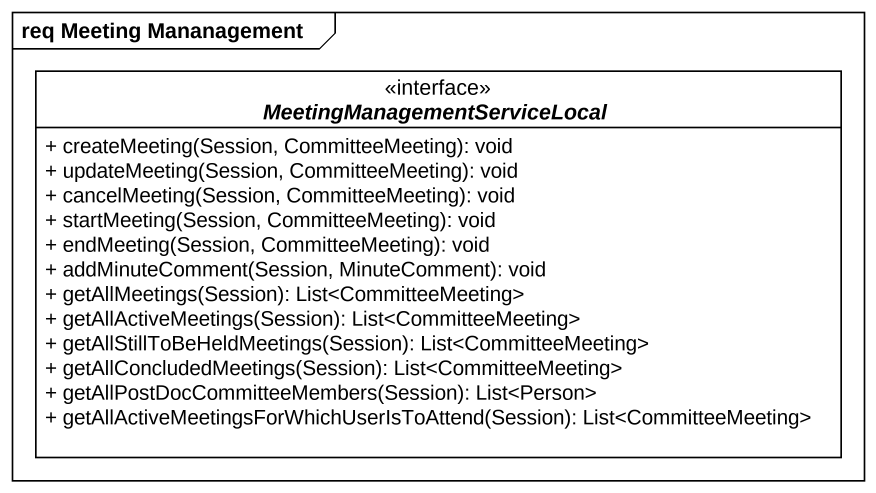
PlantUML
@startuml
mainframe req Meeting Mananagement
hide circle
hide empty members
skinparam classAttributeIconSize 0
interface "MeetingManagementServiceLocal" as MeetingManagementServiceLoca <<interface>> {
  + createMeeting(Session, CommitteeMeeting): void
  + updateMeeting(Session, CommitteeMeeting): void
  + cancelMeeting(Session, CommitteeMeeting): void
  + startMeeting(Session, CommitteeMeeting): void
  + endMeeting(Session, CommitteeMeeting): void
  + addMinuteComment(Session, MinuteComment): void
  + getAllMeetings(Session): List<CommitteeMeeting>
  + getAllActiveMeetings(Session): List<CommitteeMeeting>
  + getAllStillToBeHeldMeetings(Session): List<CommitteeMeeting>
  + getAllConcludedMeetings(Session): List<CommitteeMeeting>
  + getAllPostDocCommitteeMembers(Session): List<Person>
  + getAllActiveMeetingsForWhichUserIsToAttend(Session): List<CommitteeMeeting>
}
@enduml
